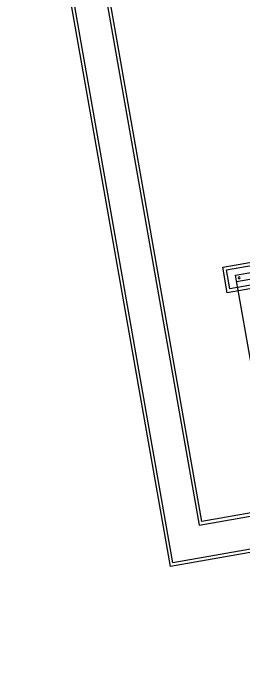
# Model space of a CAD drawing. Header units: millimetres. Extents: x 111502 to 977541, y 8702 to 1044108.
# Drawn here: x 489322.6 to 489324.38, y 241103.69 to 241108.84 of the extents above; entities that cross this region are included whole.
import ezdxf

# ---------------------------------------------------------------- set-up
doc = ezdxf.new("R2010")
doc.units = ezdxf.units.MM
doc.header["$LTSCALE"] = 0.25
for name, color, linetype in [('Proposed Primary Substation - OPTION 2$0$0_HVSS NER', 42, 'Continuous'), ('Proposed Primary Substation - OPTION 2$0$0_HVSS TEXT', 7, 'Continuous'), ('X HVSS Site Background', 8, 'Continuous'), ('Z-z-Xref-Primary Substation', 7, 'Continuous')]:
    doc.layers.add(name, color=color, linetype=linetype)
doc.layers.add('Proposed Primary Substation - OPTION 2$0$PDF_Geometry', color=7, linetype='Continuous', true_color=0x50525a)

# ---------------------------------------------------------------- blocks, each defined once
blk = doc.blocks.new('Proposed Primary Substation - OPTION 2$0$Cressal NER')
at = {"layer": 'Proposed Primary Substation - OPTION 2$0$0_HVSS NER', "lineweight": 25}
for points in [[(1745628.7, -494616.2), (1745628.7, -493586.2), (1744368.7, -493586.2), (1744369.9, -494616.2)], [(1745515.8, -493586.2), (1745541.7, -493586.2), (1745541.7, -493580.7), (1745515.8, -493580.7)], [(1745524, -493580.7), (1745533.4, -493580.7), (1745533.4, -493558.8), (1745524, -493558.8)]]:
    blk.add_lwpolyline(points, close=True, dxfattribs=at)
at = {"layer": 'Proposed Primary Substation - OPTION 2$0$0_HVSS NER', "flags": 128}
for points in [[(1744418.7, -494616.2), (1744418.7, -493586.2)], [(1745578.7, -494616.2), (1745578.7, -493586.2)]]:
    blk.add_lwpolyline(points, dxfattribs=at)
at = {"layer": 'Proposed Primary Substation - OPTION 2$0$0_HVSS NER'}
for centre in [(1744393.7, -493611.2), (1745603.7, -493611.2), (1744393.7, -494591.2), (1745603.7, -494591.2)]:
    blk.add_circle(centre, 7, dxfattribs=at)
at = {"layer": 'Proposed Primary Substation - OPTION 2$0$PDF_Geometry', "lineweight": 25}
blk.add_lwpolyline([(1744483.2, -493586.2), (1744483.2, -493286.2), (1744864.3, -493286.2), (1744864.3, -493586.2)], dxfattribs=at)
blk = doc.blocks.new('Proposed Primary Substation - OPTION 2')
at = {"layer": 'Proposed Primary Substation - OPTION 2$0$0_HVSS TEXT'}
for points in [[(489324253.1, 241106672.7), (489324218.4, 241106869.7), (489325400.2, 241107077.8), (489325434.9, 241106880.8)], [(489324273.4, 241106701.6), (489324247.4, 241106849.4), (489325379.9, 241107048.8), (489325406, 241106901.1)]]:
    blk.add_lwpolyline(points, close=True, dxfattribs=at)
at = {"layer": 'X HVSS Site Background', "flags": 128}
for points in [[(489323813.8, 241104554.4), (489322703.8, 241110858.1), (489332356, 241112557.6), (489333465.9, 241106253.9)], [(489322732.9, 241110837.4), (489332335.4, 241112528.2), (489333436.6, 241106274.1), (489323834, 241104583.4)], [(489332136.8, 241112239.5), (489323022.4, 241110634.7), (489324036.9, 241104872.9), (489333147.2, 241106477)], [(489324057.2, 241104901.9), (489323051.4, 241110614), (489332112.1, 241112209.4), (489333117.8, 241106497.2)]]:
    blk.add_lwpolyline(points, close=True, dxfattribs=at)
at = {"layer": 'Proposed Primary Substation - OPTION 2$0$0_HVSS TEXT', "xscale": -1, "rotation": 279.98595487317}
blk.add_blockref('Proposed Primary Substation - OPTION 2$0$Cressal NER', (490114143.5, 239473395.6), dxfattribs=at)

msp = doc.modelspace()

# ---------------------------------------------------------------- linework, layer by layer
at = {"lineweight": 0}
msp.add_circle((488727.819, 239008.3332), 11388.4181, dxfattribs=at)

# ---------------------------------------------------------------- block references
at = {"layer": 'Z-z-Xref-Primary Substation', "lineweight": 0, "xscale": 0.001, "yscale": 0.001, "zscale": 0.001}
msp.add_blockref('Proposed Primary Substation - OPTION 2', (0, 0), dxfattribs=at)

doc.saveas('drawing.dxf')
